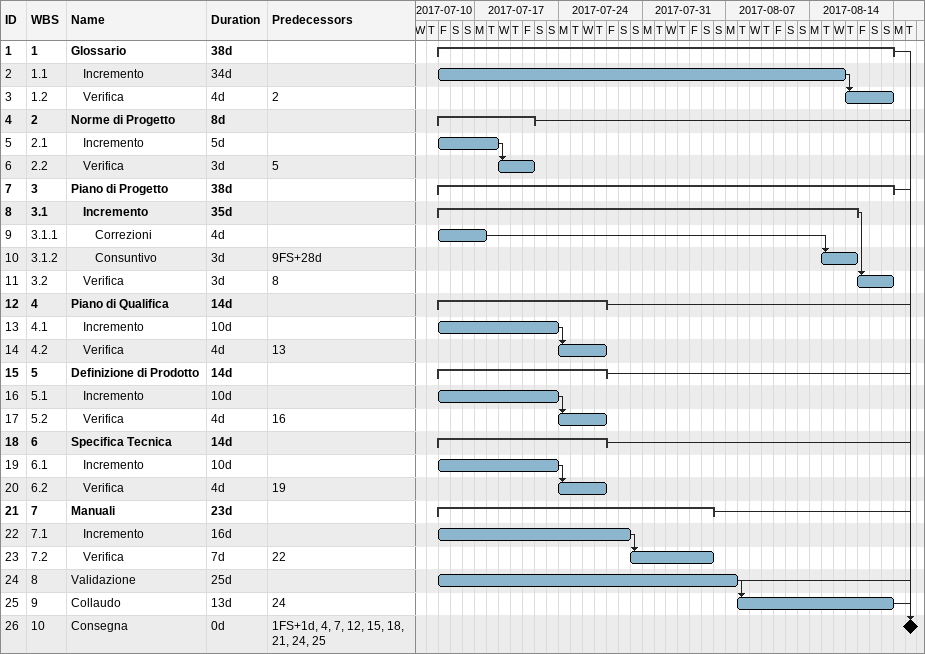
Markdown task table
| ID | WBS | Task | Duration | Start | Finish | Predecessors |
|---|---|---|---|---|---|---|
| 1 | 1 | **Glossario** | 38d | 2017-07-14 | 2017-08-20 |  |
| 2 | 1.1 | Incremento | 34d | 2017-07-14 | 2017-08-16 |  |
| 3 | 1.2 | Verifica | 4d | 2017-08-17 | 2017-08-20 | 2 |
| 4 | 2 | **Norme di Progetto** | 8d | 2017-07-14 | 2017-07-21 |  |
| 5 | 2.1 | Incremento | 5d | 2017-07-14 | 2017-07-18 |  |
| 6 | 2.2 | Verifica | 3d | 2017-07-19 | 2017-07-21 | 5 |
| 7 | 3 | **Piano di Progetto** | 38d | 2017-07-14 | 2017-08-20 |  |
| 8 | 3.1 | **Incremento** | 35d | 2017-07-14 | 2017-08-17 |  |
| 9 | 3.1.1 | Correzioni | 4d | 2017-07-14 | 2017-07-17 |  |
| 10 | 3.1.2 | Consuntivo | 3d | 2017-08-15 | 2017-08-17 | 9FS+28d |
| 11 | 3.2 | Verifica | 3d | 2017-08-18 | 2017-08-20 | 8 |
| 12 | 4 | **Piano di Qualifica** | 14d | 2017-07-14 | 2017-07-27 |  |
| 13 | 4.1 | Incremento | 10d | 2017-07-14 | 2017-07-23 |  |
| 14 | 4.2 | Verifica | 4d | 2017-07-24 | 2017-07-27 | 13 |
| 15 | 5 | **Definizione di Prodotto** | 14d | 2017-07-14 | 2017-07-27 |  |
| 16 | 5.1 | Incremento | 10d | 2017-07-14 | 2017-07-23 |  |
| 17 | 5.2 | Verifica | 4d | 2017-07-24 | 2017-07-27 | 16 |
| 18 | 6 | **Specifica Tecnica** | 14d | 2017-07-14 | 2017-07-27 |  |
| 19 | 6.1 | Incremento | 10d | 2017-07-14 | 2017-07-23 |  |
| 20 | 6.2 | Verifica | 4d | 2017-07-24 | 2017-07-27 | 19 |
| 21 | 7 | **Manuali** | 23d | 2017-07-14 | 2017-08-05 |  |
| 22 | 7.1 | Incremento | 16d | 2017-07-14 | 2017-07-29 |  |
| 23 | 7.2 | Verifica | 7d | 2017-07-30 | 2017-08-05 | 22 |
| 24 | 8 | Validazione | 25d | 2017-07-14 | 2017-08-07 |  |
| 25 | 9 | Collaudo | 13d | 2017-08-08 | 2017-08-20 | 24 |
| 26 | 10 | Consegna | 0d | 2017-08-22 | 2017-08-22 | 1FS+1d, 4, 7, 12, 15, 18, 21, 24, 25 |
